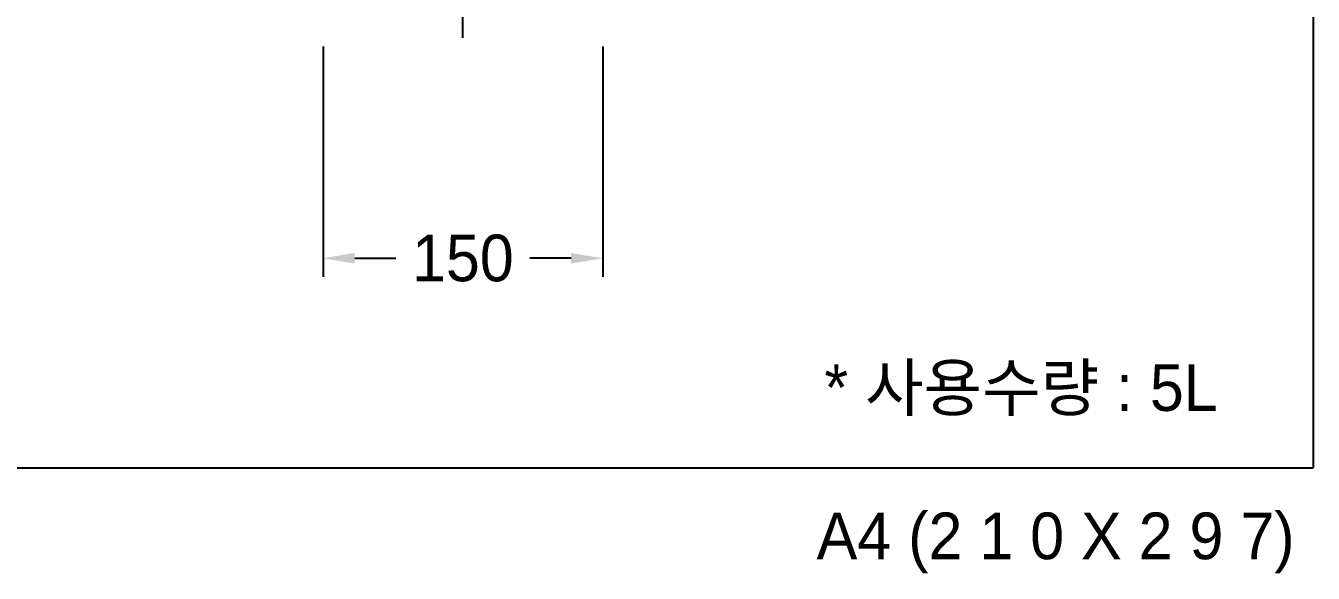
# Model space of a CAD drawing. Header units: millimetres. Extents: x 0 to 1800, y -67 to 2530.
# Drawn here: x 1110 to 1800, y -57 to 237 of the extents above; entities that cross this region are included whole.
import ezdxf
from ezdxf.enums import TextEntityAlignment as Align
from ezdxf.lldxf.tags import DXFTag

# ---------------------------------------------------------------- set-up
doc = ezdxf.new("R2010")
doc.units = ezdxf.units.MM
for name, color, linetype in [('TEXT', 7, 'Continuous'), ('도각라인', 255, 'Continuous'), ('중심선', 1, 'DASHED'), ('치수선', 7, 'Continuous')]:
    doc.layers.add(name, color=color, linetype=linetype)
doc.styles.add('____', font='')
doc.styles.add('타이틀', font='H2GTRM.TTF', dxfattribs={"height": 25})
doc.styles.get('____').set_extended_font_data('굴림')
tags = doc.linetypes.add('DASHDOT', pattern=[70, 31, -13, 13, -13]).pattern_tags.tags
tags[10:11] = [DXFTag(74, 4), DXFTag(75, 0), DXFTag(340, '0'), DXFTag(46, 0.0), DXFTag(50, 0.0), DXFTag(44, 0.0), DXFTag(45, 0.0)]
tags[8:9] = [DXFTag(74, 4), DXFTag(75, 0), DXFTag(340, '0'), DXFTag(46, 0.0), DXFTag(50, 0.0), DXFTag(44, 0.0), DXFTag(45, 0.0)]
tags[6:7] = [DXFTag(74, 4), DXFTag(75, 0), DXFTag(340, '0'), DXFTag(46, 0.0), DXFTag(50, 0.0), DXFTag(44, 0.0), DXFTag(45, 0.0)]
tags[4:5] = [DXFTag(74, 4), DXFTag(75, 0), DXFTag(340, '0'), DXFTag(46, 0.0), DXFTag(50, 0.0), DXFTag(44, 0.0), DXFTag(45, 0.0)]
tags = doc.linetypes.add('DASHED', pattern=[25.72, 12.86, -12.86]).pattern_tags.tags
tags[6:7] = [DXFTag(74, 4), DXFTag(75, 0), DXFTag(340, '0'), DXFTag(46, 0.0), DXFTag(50, 0.0), DXFTag(44, 0.0), DXFTag(45, 0.0)]
tags[4:5] = [DXFTag(74, 4), DXFTag(75, 0), DXFTag(340, '0'), DXFTag(46, 0.0), DXFTag(50, 0.0), DXFTag(44, 0.0), DXFTag(45, 0.0)]
doc.dimstyles.new('MSADIM', dxfattribs={"dimtxt": 33, "dimasz": 17, "dimexe": 10, "dimexo": 7.5, "dimgap": 10, "dimtad": 0, "dimtih": 1, "dimtoh": 1, "dimdec": 0, "dimzin": 1, "dimdsep": 46, "dimtxsty": '____', "dimcen": 11.25, "dimadec": 0, "dimazin": 0, "dimtfac": 1, "dimtdec": 0, "dimtix": 1, "dimtmove": 0, "dimatfit": 3, "dimfxl": 0, "dimtolj": 1, "dimtzin": 1, "dimarcsym": 0})

# ---------------------------------------------------------------- blocks, each defined once
blk = doc.blocks.new('*D8')
at = {"layer": '치수선', "color": 0, "linetype": 'Continuous', "lineweight": -2}
for p, q in [((1268.94, 225.72), (1268.94, 102.22)), ((1418.94, 225.72), (1418.94, 102.22)), ((1285.94, 112.22), (1308, 112.22)), ((1401.94, 112.22), (1379.87, 112.22))]:
    blk.add_line(p, q, dxfattribs=at)
at = {"layer": '치수선', "color": 0, "linetype": 'Continuous'}
for points in [[(1285.94, 115.05), (1285.94, 109.38), (1268.94, 112.22)], [(1401.94, 115.05), (1401.94, 109.38), (1418.94, 112.22)]]:
    blk.add_solid(points, dxfattribs=at)
at = {"layer": '치수선', "color": 0, "linetype": 'Continuous', "insert": (1343.94, 112.22), "char_height": 25, "attachment_point": 5, "style": '____'}
blk.add_mtext('\\A1;150', dxfattribs=at)

msp = doc.modelspace()

# ---------------------------------------------------------------- linework, layer by layer
at = {"layer": '도각라인', "color": 7}
for p in [(1800, 2530), (0, 0)]:
    msp.add_line(p, (1800, 0), dxfattribs=at)
at = {"layer": '중심선', "linetype": 'DASHDOT'}
msp.add_lwpolyline([(1343.94, 230.36), (1343.94, 771.53)], dxfattribs=at)

# ---------------------------------------------------------------- texts
at = {"layer": 'TEXT', "style": '타이틀'}
msp.add_text('* 사용수량 : 5L', height=25, dxfattribs=at).set_placement((1643.3, 42.93), align=Align.MIDDLE_CENTER)
msp.add_text('A4 (2 1 0 X 2 9 7)', height=25, dxfattribs=at).set_placement((1790, -36.52), align=Align.MIDDLE_RIGHT)

# ---------------------------------------------------------------- dimensions: what is measured, and where the dimension line sits
at = {"layer": '치수선', "linetype": 'Continuous'}
dim = msp.add_linear_dim(base=(1268.94, 112.22), p1=(1418.94, 233.22), p2=(1268.94, 233.22), dimstyle='MSADIM', override={"dimtxt": 25}, dxfattribs=at)
dim.commit()
dim.dimension.update_dxf_attribs({"geometry": '*D8', "text_midpoint": (1343.94, 112.22)})

doc.saveas('drawing.dxf')
